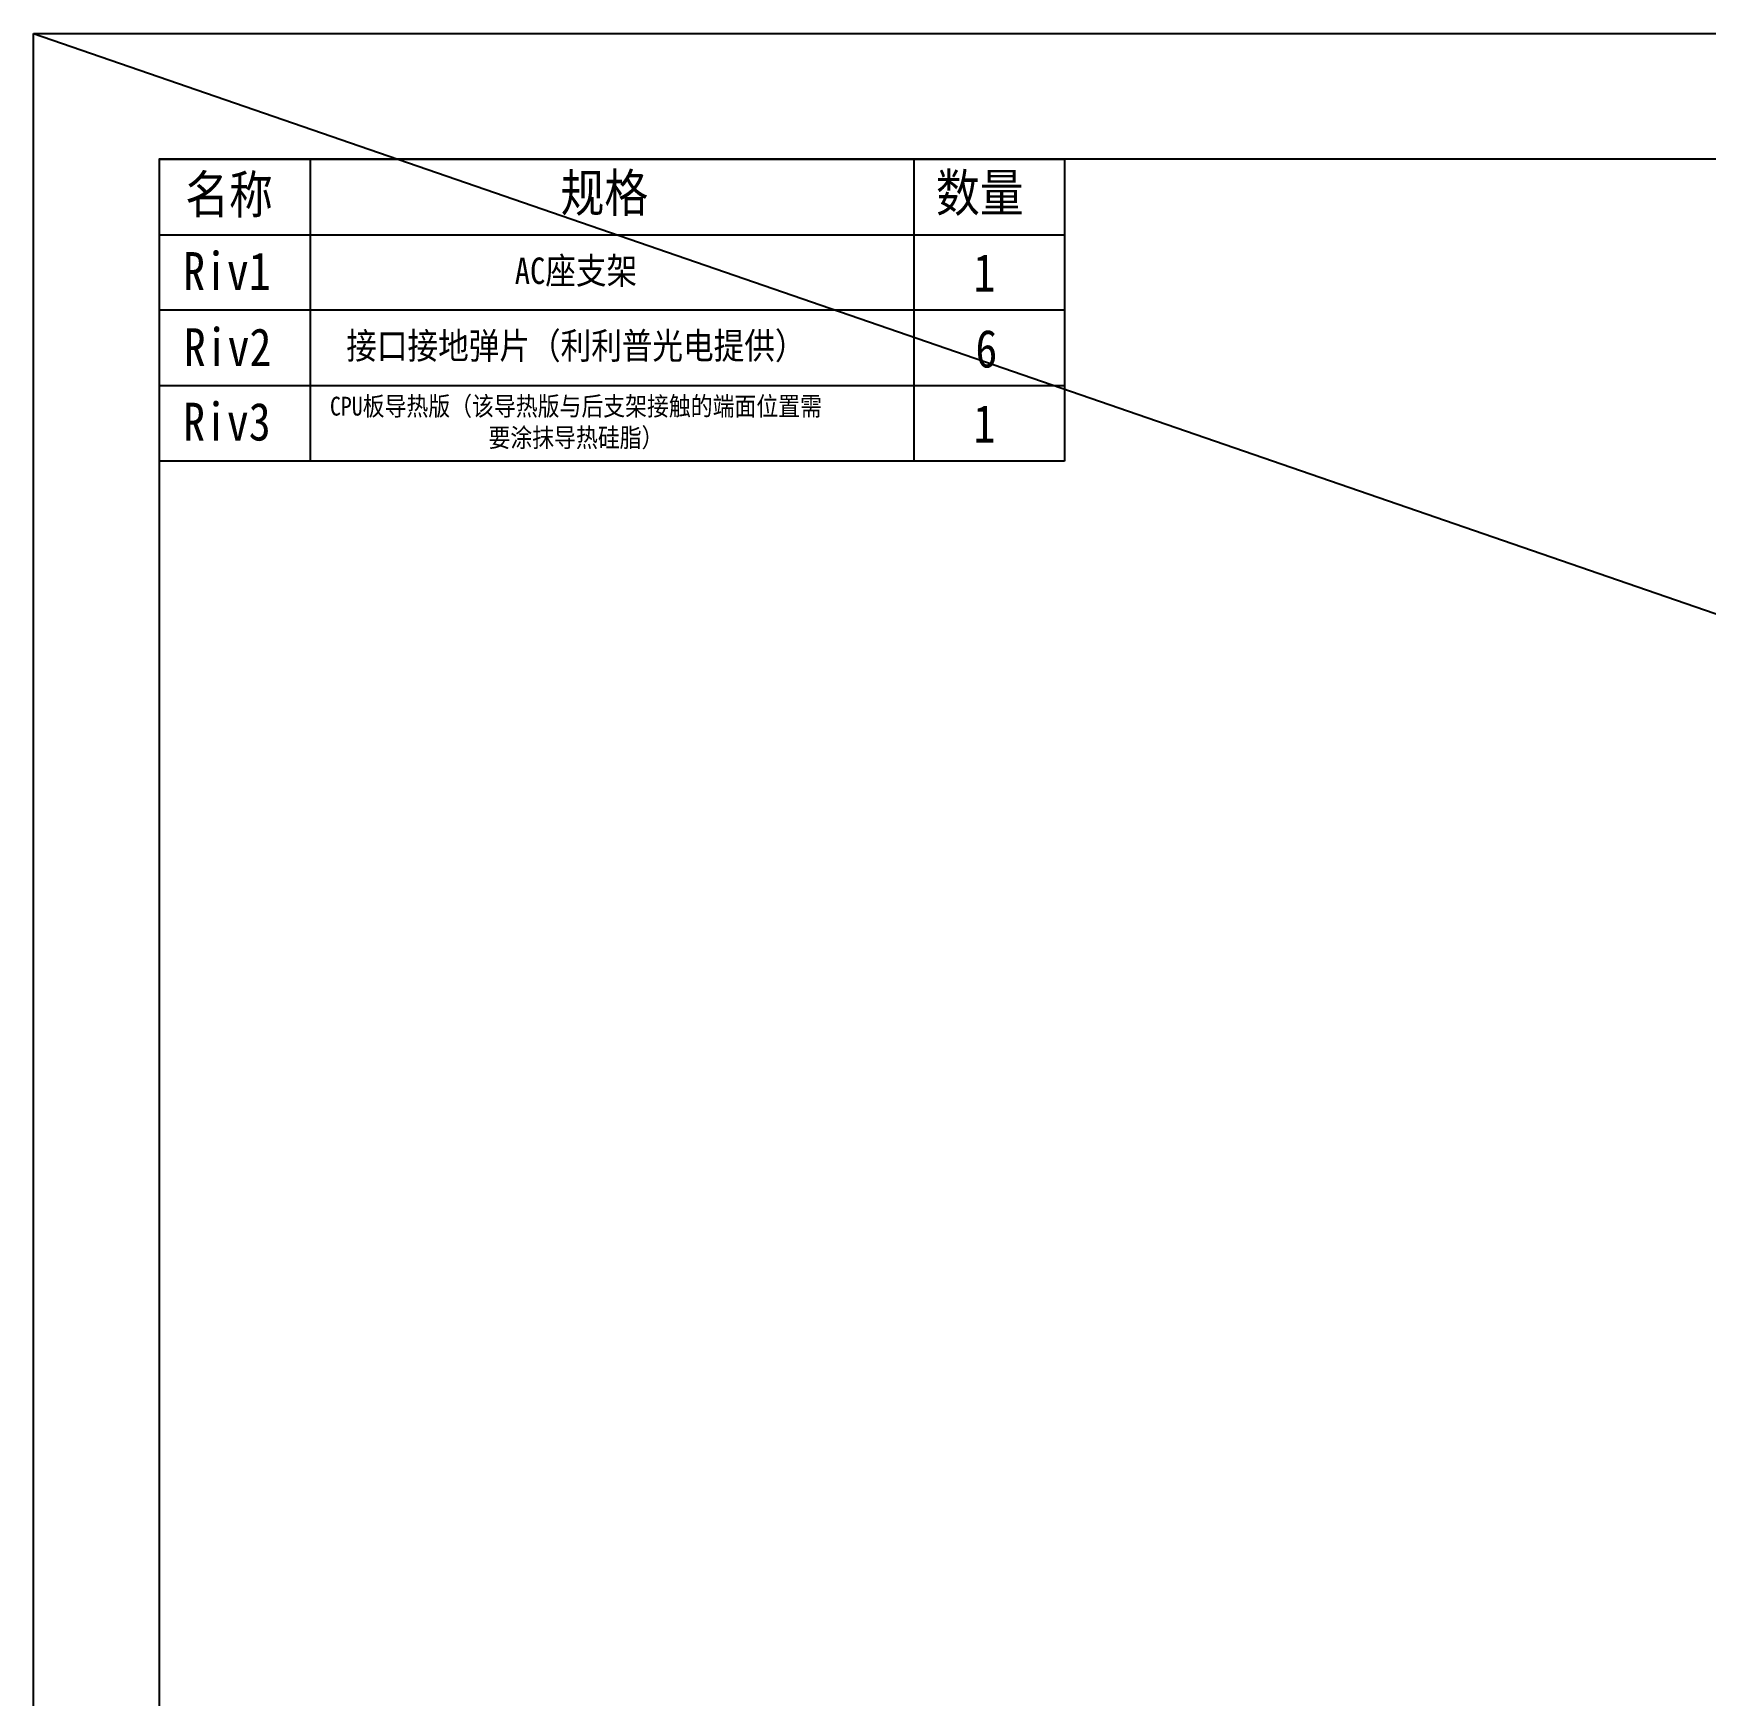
# Model space of a CAD drawing. Header units: millimetres. Extents: x 0 to 8948, y -1340 to 1100.
# Drawn here: x 4392.4 to 4724.8, y 769.6 to 1100 of the extents above; entities that cross this region are included whole.
import ezdxf

# ---------------------------------------------------------------- set-up
doc = ezdxf.new("R2010")
doc.units = ezdxf.units.MM
doc.header["$LTSCALE"] = 85.25
doc.layers.get('0').update_dxf_attribs({"linetype": 'CONTINUOUS'})
doc.styles.get("Standard").update_dxf_attribs({"font": 'txt', "width": 0.85})

msp = doc.modelspace()

# ---------------------------------------------------------------- linework, layer by layer
at = {"color": 7, "linetype": 'Continuous'}
for p, q in [((4392.409, 0), (4392.409, 1100)), ((4392.409, 1100), (5942.409, 1100))]:
    msp.add_line(p, q, dxfattribs=at)
msp.add_line((4392.409, 1100), (7581.815, 0))
at = {"color": 7, "true_color": 0xffffff}
for p, q in [((4417.409, 1075), (4417.409, 1030)), ((4447.409, 1075), (4447.409, 1015)), ((4567.409, 1075), (4567.409, 1015)), ((4597.409, 1075), (4597.409, 1015))]:
    msp.add_line(p, q, dxfattribs=at)
at = {"color": 7, "linetype": 'Continuous'}
msp.add_lwpolyline([(4417.409, 25), (5917.409, 25), (5917.409, 1075), (4417.409, 1075)], close=True, dxfattribs=at)
at = {"color": 7, "true_color": 0xffffff}
for points in [[(4417.409, 1075), (4597.409, 1075)], [(4417.409, 1060), (4597.409, 1060)], [(4597.409, 1045), (4417.409, 1045)], [(4417.409, 1030), (4597.409, 1030)], [(4597.409, 1015), (4417.409, 1015)]]:
    msp.add_lwpolyline(points, dxfattribs=at)

# ---------------------------------------------------------------- texts
at = {"lineweight": -3, "char_height": 7.5163, "width": 32.26492, "attachment_point": 5}
for s, insert in [('{\\fSimSun|b0|i0|c134|p54;名称}', (4431.301, 1067.583)), ('{\\fSimSun|b0|i0|c134|p54;规格}', (4505.909, 1067.892)), ('{\\fSimSun|b0|i0|c134|p54;数量}', (4580.541, 1067.913)), ('{\\fSimSun|b0|i0|c134|p54;Riv1}', (4430.87, 1052.778)), ('{\\fSimSun|b0|i0|c134|p54;1}', (4581.448, 1052.425)), ('{\\fSimSun|b0|i0|c134|p54;Riv2}', (4431.012, 1037.644)), ('{\\fSimSun|b0|i0|c134|p54;6}', (4581.848, 1037.292)), ('{\\fSimSun|b0|i0|c134|p54;Riv3}', (4430.87, 1022.778)), ('{\\fSimSun|b0|i0|c134|p54;1}', (4581.448, 1022.425))]:
    msp.add_mtext(s, dxfattribs=dict(at, insert=insert))
at = {"char_height": 5.25, "width": 100.18624, "attachment_point": 5}
for s, insert in [('{\\fSimSun|b0|i0|c134|p54;AC座支架}', (4500.264, 1052.547)), ('{\\fSimSun|b0|i0|c134|p54;接口接地弹片（利利普光电提供）}', (4500.255, 1037.577))]:
    msp.add_mtext(s, dxfattribs=dict(at, insert=insert))
at = {"color": 1, "insert": (4500.264, 1022.547), "char_height": 3.75, "width": 100.18624, "attachment_point": 5}
msp.add_mtext('{\\fSimSun|b0|i0|c134|p54;CPU板导热版（该导热版与后支架接触的端面位置需要涂抹导热硅脂）}', dxfattribs=at)

doc.saveas('drawing.dxf')
